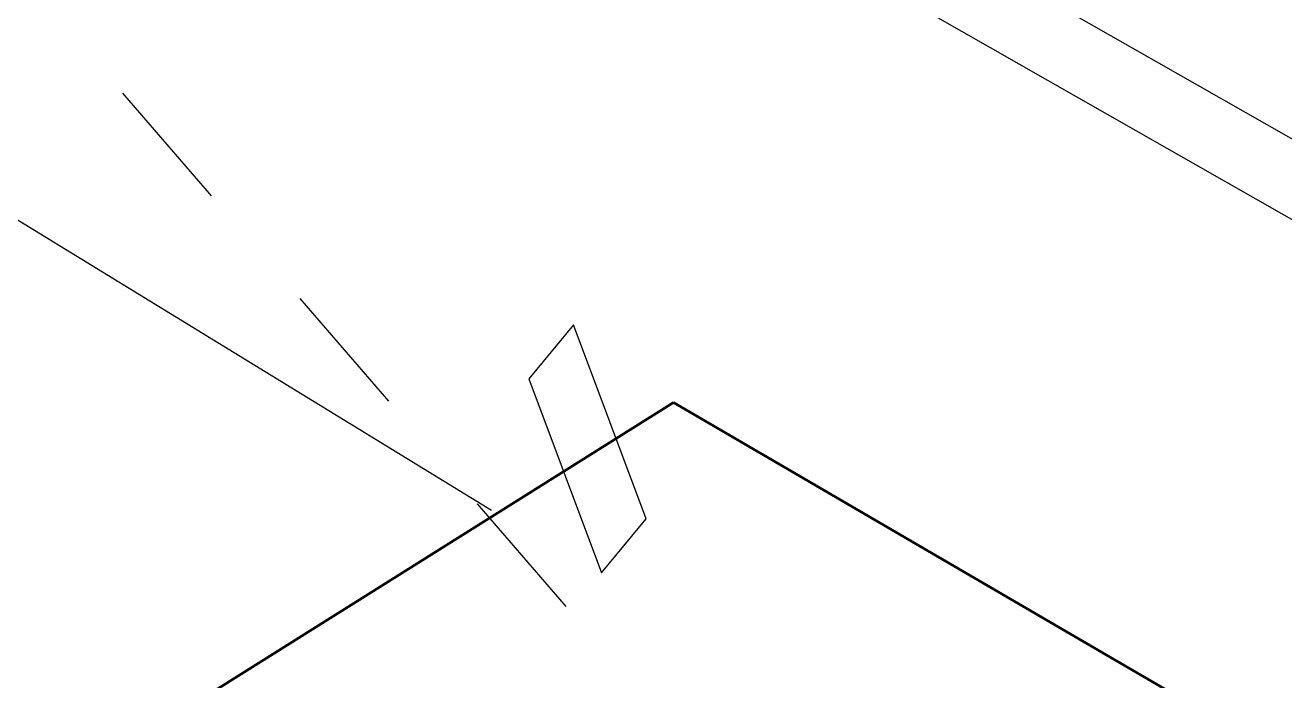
# Model space of a CAD drawing. Extents: x -1392 to 5791, y -3809 to 1722.
# Drawn here: x -245.9 to -162.3, y -1596.8 to -1553.2 of the extents above; entities that cross this region are included whole.
import ezdxf

# ---------------------------------------------------------------- set-up
doc = ezdxf.new("R2010")
doc.units = 0
doc.header["$MEASUREMENT"] = 0
doc.linetypes.add('AI-Linetype-51', pattern=[18.002632, 9.001316, -9.001316])
for name, color, linetype, lineweight in [('G-ANNO-TTLB', 7, 'Continuous', 0), ('TYVEK', 7, 'Continuous', 0), ('WALL SCRATCH', 7, 'Continuous', 0)]:
    doc.layers.add(name, color=color, linetype=linetype, lineweight=lineweight)

msp = doc.modelspace()

# ---------------------------------------------------------------- hatches: boundary and pattern name
at = {"layer": 'G-ANNO-TTLB', "true_color": 0xff00ff, "transparency": 33554687}
h = msp.add_hatch(color=6, dxfattribs=at)
edge = h.paths.add_edge_path()
edge.add_spline(control_points=[(1773.018, -3692.604), (1773.018, -3692.604), (-1156.5, -3692.604), (-1156.5, -3692.604), (-1156.5, -3692.604), (-1156.5, -1235.604), (-1156.5, -1235.604), (-1156.5, -1235.604), (1773.018, -1235.604), (1773.018, -1235.604), (1773.018, -1235.604), (1773.018, -3692.604), (1773.018, -3692.604)], knot_values=[0, 0, 0, 0, 1, 1, 1, 2, 2, 2, 3, 3, 3, 4, 4, 4, 4], degree=3, periodic=0)
edge = h.paths.add_edge_path()
edge.add_spline(control_points=[(-1147.5, -1244.604), (-1147.5, -1244.604), (-1147.5, -3683.604), (-1147.5, -3683.604), (-1147.5, -3683.604), (1764.018, -3683.604), (1764.018, -3683.604), (1764.018, -3683.604), (1764.018, -1244.604), (1764.018, -1244.604), (1764.018, -1244.604), (-1147.5, -1244.604), (-1147.5, -1244.604)], knot_values=[0, 0, 0, 0, 1, 1, 1, 2, 2, 2, 3, 3, 3, 4, 4, 4, 4], degree=3, periodic=0)
edge.add_line((-1147.5, -1244.604), (-1147.5, -1244.604))

# ---------------------------------------------------------------- linework, layer by layer
at = {"layer": 'G-ANNO-TTLB'}
for points in [[(1773.018, -3692.604), (1773.018, -3692.604), (-1156.5, -3692.604), (-1156.5, -3692.604), (-1156.5, -3692.604), (-1156.5, -1235.604), (-1156.5, -1235.604), (-1156.5, -1235.604), (1773.018, -1235.604), (1773.018, -1235.604), (1773.018, -1235.604), (1773.018, -3692.604), (1773.018, -3692.604)], [(-1147.5, -1244.604), (-1147.5, -1244.604), (-1147.5, -3683.604), (-1147.5, -3683.604), (-1147.5, -3683.604), (1764.018, -3683.604), (1764.018, -3683.604), (1764.018, -3683.604), (1764.018, -1244.604), (1764.018, -1244.604), (1764.018, -1244.604), (-1147.5, -1244.604), (-1147.5, -1244.604)]]:
    msp.add_open_spline(points, degree=3, knots=[0, 0, 0, 0, 1, 1, 1, 2, 2, 2, 3, 3, 3, 4, 4, 4, 4], dxfattribs=at)
at = {"layer": 'TYVEK', "color": 18, "linetype": 'AI-Linetype-51', "lineweight": 25, "true_color": 0x000000}
msp.add_line((-333.512, -1448.722), (-163.68, -1645.538), dxfattribs=at)
at = {"layer": 'TYVEK', "color": 18, "lineweight": 60, "true_color": 0x000000}
for p, q in [((-243.885, -1604.056), (-202.866, -1578.302)), ((-202.866, -1578.302), (-118.836, -1627.281))]:
    msp.add_line(p, q, dxfattribs=at)
at = {"layer": 'TYVEK', "color": 2, "lineweight": 25, "true_color": 0xffff00}
msp.add_lwpolyline([(-204.672, -1586.017), (-209.507, -1573.135), (-212.476, -1576.724), (-207.641, -1589.606)], close=True, dxfattribs=at)
at = {"layer": 'WALL SCRATCH', "color": 2, "lineweight": 25, "true_color": 0xffff00}
for p, q in [((-42.642, -1628.865), (-311.433, -1475.38)), ((-47.592, -1631.395), (-316.383, -1477.91))]:
    msp.add_line(p, q, dxfattribs=at)
at = {"layer": 'WALL SCRATCH', "color": 18, "lineweight": 25, "true_color": 0x000000}
msp.add_line((-259.479, -1558.162), (-214.94, -1585.441), dxfattribs=at)
at = {"layer": 'WALL SCRATCH', "color": 8, "lineweight": 25, "true_color": 0x808080}
msp.add_lwpolyline([(-220.485, -1561.053)], dxfattribs=at)
at = {"layer": 'WALL SCRATCH', "color": 252, "lineweight": 25, "true_color": 0x848484}
msp.add_lwpolyline([(-220.485, -1564.569)], dxfattribs=at)
msp.add_lwpolyline([(-220.485, -1564.569)], dxfattribs=at)

doc.saveas('drawing.dxf')
